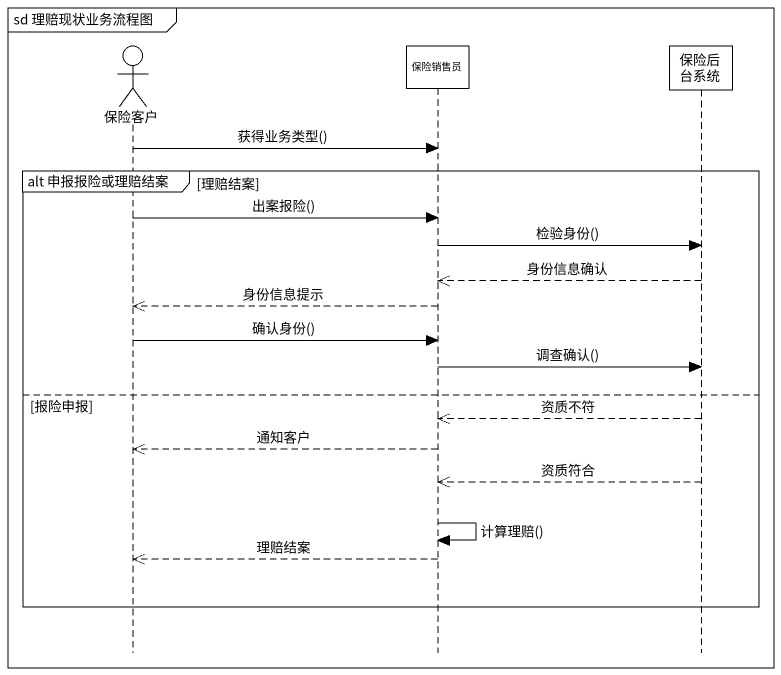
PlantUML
@startuml
mainframe sd 理赔现状业务流程图
hide footbox
actor 保险客户
participant 保险销售员
participant 保险后台系统

保险客户 -> 保险销售员 : 获得业务类型()
group alt 申报报险或理赔结案 [理赔结案]
  保险客户 -> 保险销售员 : 出案报险()
  保险销售员 -> 保险后台系统 : 检验身份()
  保险后台系统 -->> 保险销售员 : 身份信息确认
  保险销售员 -->> 保险客户 : 身份信息提示
  保险客户 -> 保险销售员 : 确认身份()
  保险销售员 -> 保险后台系统 : 调查确认()
else 报险申报
  保险后台系统 -->> 保险销售员 : 资质不符
  保险销售员 -->> 保险客户 : 通知客户
  保险后台系统 -->> 保险销售员 : 资质符合
  保险销售员 -> 保险销售员 : 计算理赔()
  保险销售员 -->> 保险客户 : 理赔结案
end
@enduml
